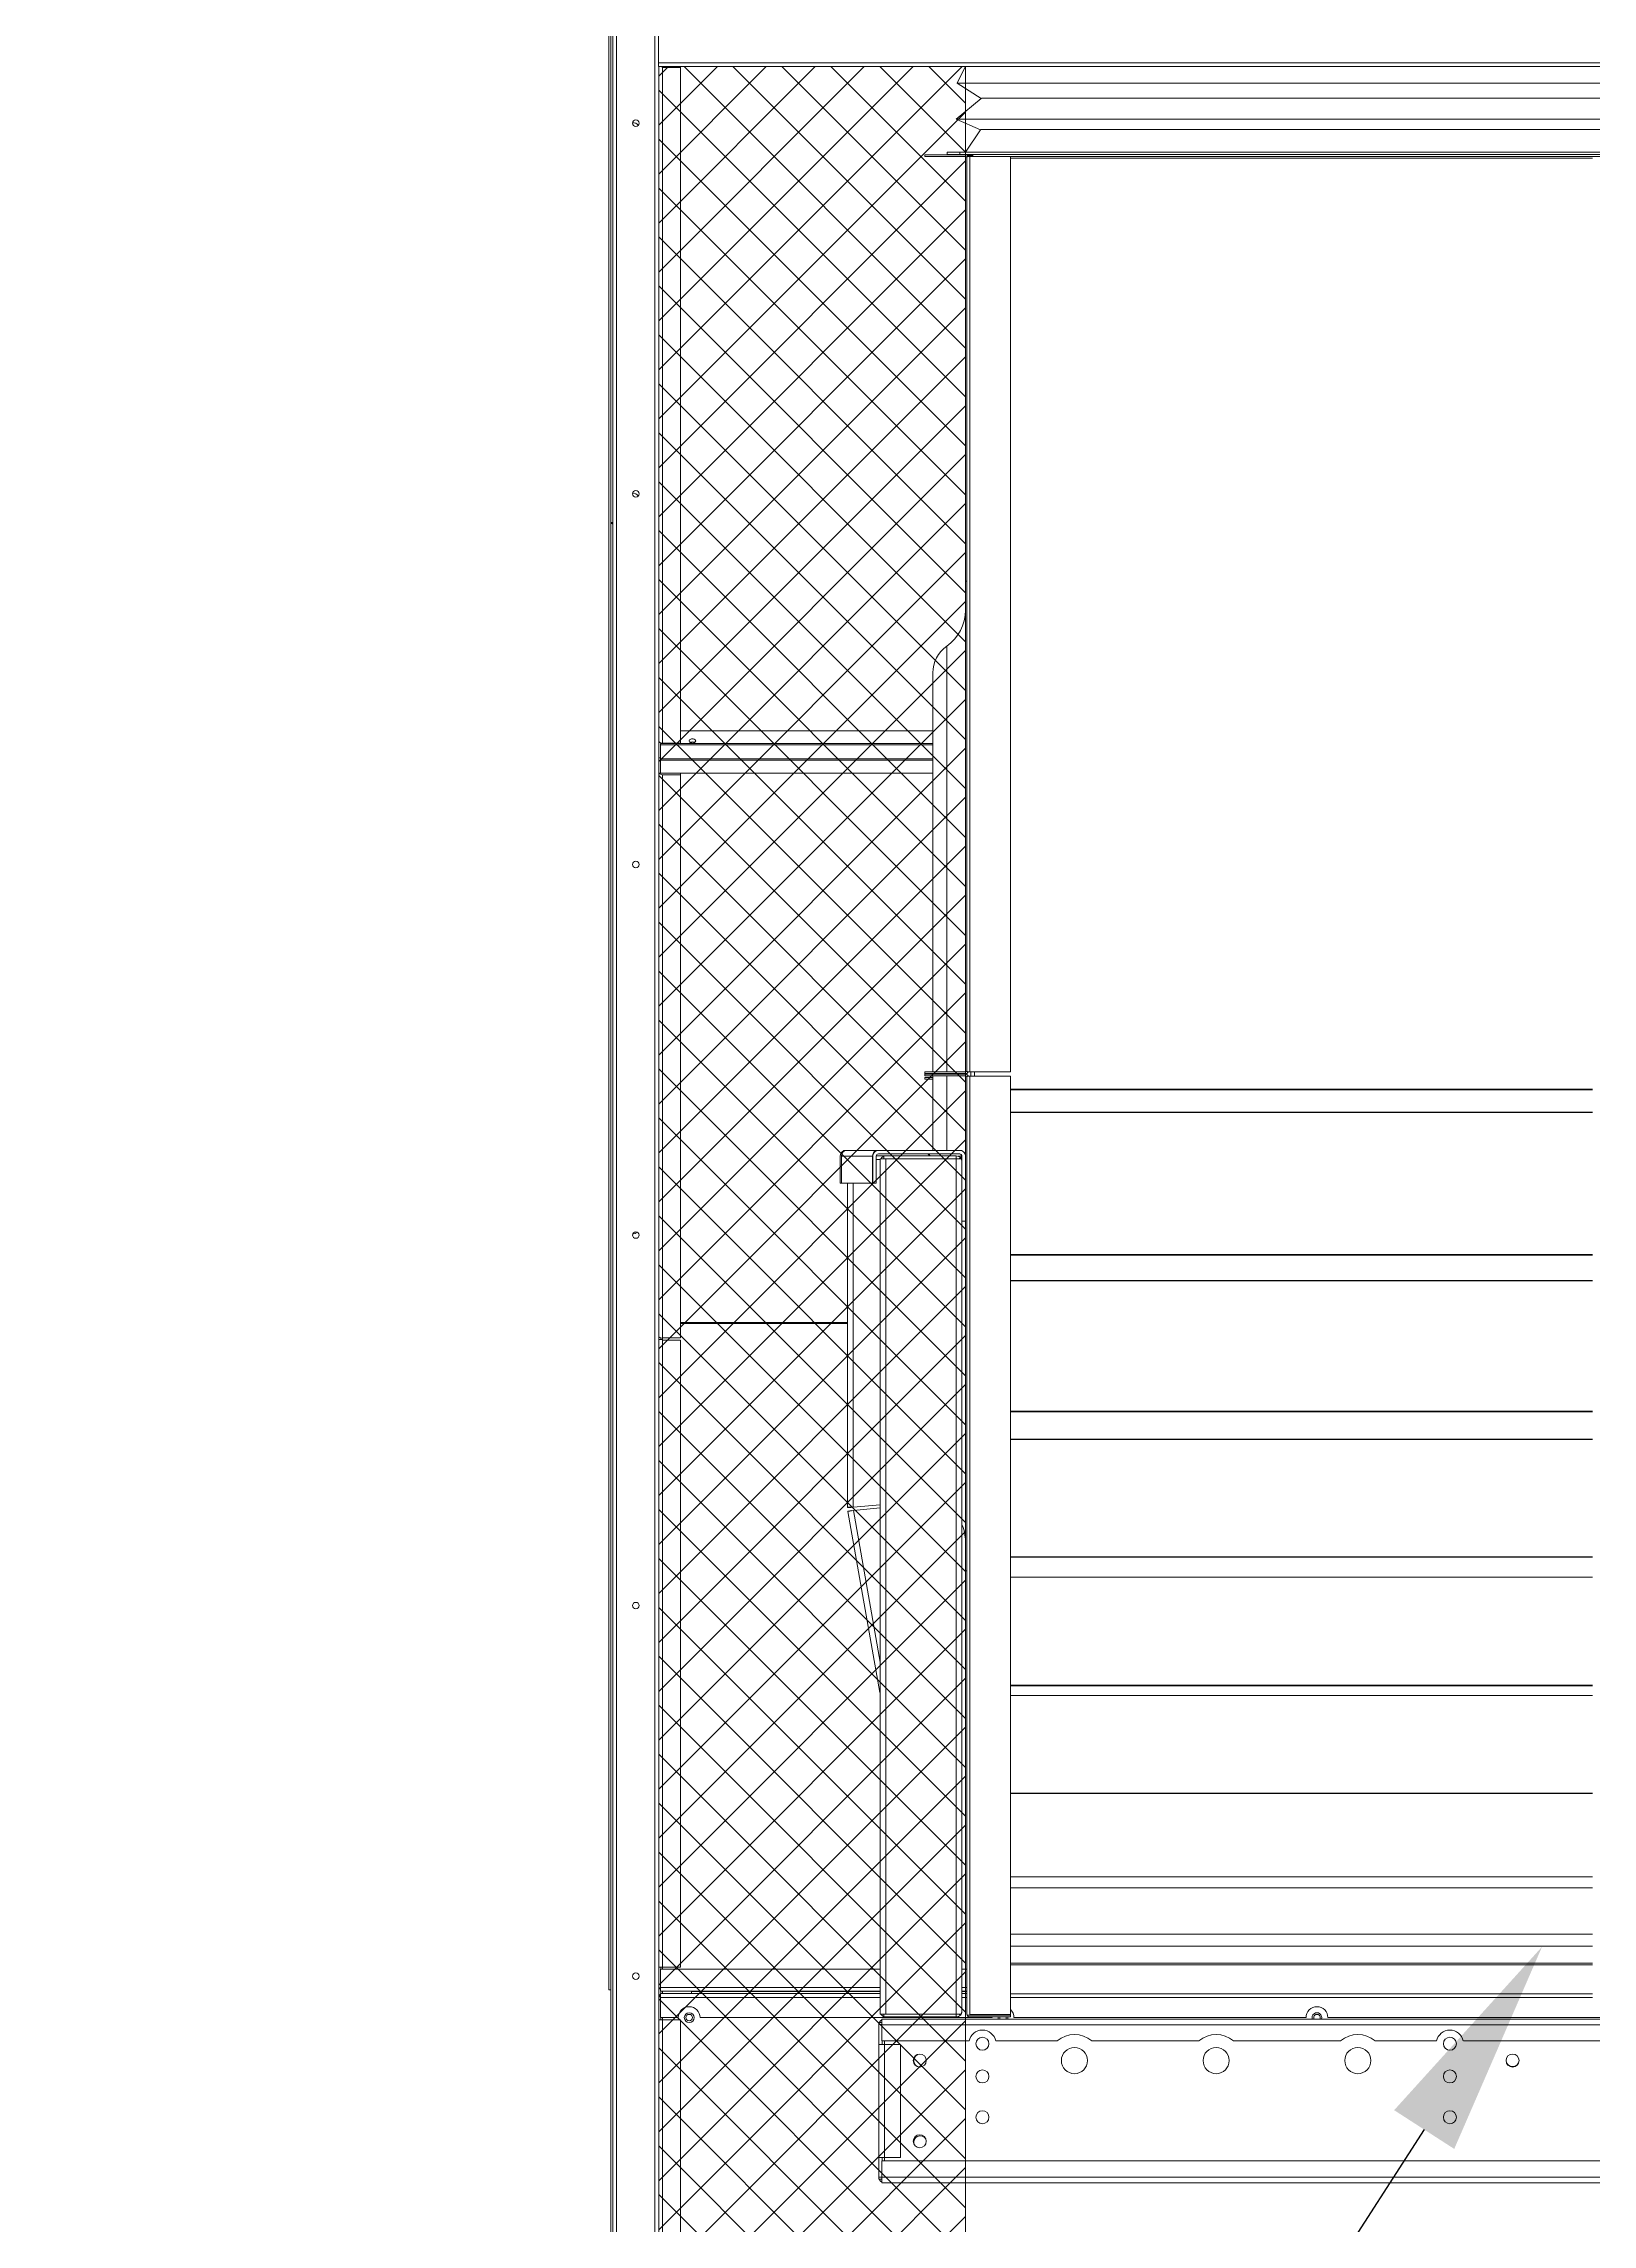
# Model space of a CAD drawing. Header units: millimetres. Extents: x 12896 to 42303, y 9438 to 30233.
# Drawn here: x 30987 to 32408, y 17309 to 19310 of the extents above; entities that cross this region are included whole.
import ezdxf
from ezdxf import colors
from ezdxf.entities.mleader import LeaderData, LeaderLine
from ezdxf.math import Vec2, Vec3

# ---------------------------------------------------------------- set-up
doc = ezdxf.new("R2010")
doc.units = ezdxf.units.MM
doc.layers.add('냉각탑_dim', color=1, linetype='Continuous')
doc.styles.get("Standard").update_dxf_attribs({"font": 'arial.ttf'})

# ---------------------------------------------------------------- blocks, each defined once
blk = doc.blocks.new('3753456')
at = {"color": 0, "lineweight": 5}
for p, q in [((337590.2, 91235.5), (337597.8, 91251)), ((337612.3, 91221.4), (337590.2, 91235.5)), ((337589.4, 91202.2), (337612.3, 91221.4)), ((337611.6, 91192.6), (337589.4, 91202.2)), ((337597.8, 91172), (337611.6, 91192.6))]:
    blk.add_line(p, q, dxfattribs=at)
blk = doc.blocks.new('347246')
at = {"color": 0, "lineweight": 5}
for p, q in [((426217.9, 88814.5), (425602.7, 88814.5)), ((425624.9, 88800.5), (426240.1, 88800.5)), ((426217.2, 88781.3), (425602, 88781.3)), ((425624.1, 88771.7), (426239.3, 88771.7))]:
    blk.add_line(p, q, dxfattribs=at)
for p in [(88012.5, -2421), (88627.7, -2421)]:
    blk.add_blockref('3753456', p, dxfattribs=at)
blk = doc.blocks.new('2')
at = {"lineweight": 5}
h = blk.add_hatch(dxfattribs=at)
h.set_pattern_fill('ANSI37', scale=10)
h.set_pattern_definition([(45, (-1432394.39, -415976.966), (-22.4506403, 22.4506403), []), (135, (-1432394.39, -415976.966), (-22.4506403, -22.4506403), [])])
h.paths.add_polyline_path([(31832.4, 17172.5), (31832.4, 19288.9), (31550.9, 19288.9), (31550.9, 17172.5)])
at = {"color": 7, "lineweight": 20}
for p, q in [((31506.9, 20619.2), (31506.9, 17174.6)), ((31508.9, 20619.2), (31508.9, 17174.6)), ((31512.3, 20619.2), (31512.3, 17174.6)), ((31547.5, 17174.6), (31547.5, 20619.2)), ((31505.3, 20377.5), (31505.3, 17524.3)), ((31550.6, 19292.3), (35059.2, 19292.3)), ((31550.9, 19288.9), (35059.2, 19288.9)), ((31550.9, 17176.3), (31550.9, 19288.9)), ((31755.5, 17497.5), (34854.3, 17497.5)), ((31755.5, 17492.3), (34854.3, 17492.3)), ((32289.2, 17477.5), (34320.7, 17477.5)), ((31755.5, 17367.5), (34854.3, 17367.5)), ((34854.3, 17352.7), (31755.5, 17352.7)), ((34854.3, 17347.5), (31755.5, 17347.5))]:
    blk.add_line(p, q, dxfattribs=at)
at = {"color": 7, "lineweight": 20, "ltscale": 0.014667}
blk.add_line((31550.6, 19292.3), (31550.6, 19327.5), dxfattribs=at)
at = {"color": 7, "lineweight": 20, "ltscale": 0.001417}
for p, q in [((31550.6, 19292.3), (31550.6, 19288.9)), ((31550.9, 18121.1), (31554.3, 18121.1)), ((31550.9, 17545.3), (31554.3, 17545.3)), ((31552.6, 17523.3), (31552.6, 17526.7)), ((31552.6, 17520.9), (31552.6, 17517.5)), ((31554.3, 17496.9), (31550.9, 17496.9))]:
    blk.add_line(p, q, dxfattribs=at)
at = {"color": 7, "lineweight": 20, "ltscale": 0.000133398}
blk.add_line((31554.3, 19288.6), (31554.3, 19288.9), dxfattribs=at)
at = {"color": 7, "lineweight": 20, "ltscale": 0.000208374}
blk.add_line((31554.3, 19288.1), (31554.3, 19288.6), dxfattribs=at)
at = {"color": 7, "lineweight": 20, "ltscale": 0.258309}
for p, q in [((31554.3, 19288.1), (31554.3, 18668.2)), ((31570.9, 18668.2), (31570.9, 19288.1))]:
    blk.add_line(p, q, dxfattribs=at)
at = {"color": 7, "lineweight": 20, "ltscale": 0.006917}
for p, q in [((31570.9, 19288.1), (31554.3, 19288.1)), ((31554.3, 18668.2), (31570.9, 18668.2)), ((31570.9, 18640.5), (31554.3, 18640.5)), ((31570.9, 18639.2), (31554.3, 18639.2)), ((31570.9, 18122.7), (31554.3, 18122.7)), ((31570.9, 18120.5), (31554.3, 18120.5)), ((31552.6, 17543.3), (31552.6, 17526.7)), ((31554.3, 17545.3), (31570.9, 17545.3)), ((31570.9, 17496.9), (31554.3, 17496.9))]:
    blk.add_line(p, q, dxfattribs=at)
at = {"color": 7, "lineweight": 20, "ltscale": 0.000341772}
blk.add_line((31570.9, 19288.1), (31570.9, 19288.9), dxfattribs=at)
at = {"color": 7, "lineweight": 20, "ltscale": 0.000666667}
for p, q in [((31795.2, 19207.9), (31795.2, 19206.3)), ((31834.6, 19206.9), (31833.4, 19205.9)), ((31837.2, 19207.2), (31838.8, 19207.2)), ((31795.2, 18365.1), (31795.2, 18366.7)), ((31834.6, 18366.2), (31833.4, 18367.2)), ((31795.2, 18364.5), (31795.2, 18362.9)), ((31795.2, 18361.5), (31795.2, 18359.9)), ((31834.9, 18363), (31833.5, 18362.3)), ((31873.6, 17501.1), (31873.6, 17499.5))]:
    blk.add_line(p, q, dxfattribs=at)
at = {"color": 7, "lineweight": 20, "ltscale": 0.0155}
for p, q in [((31832.4, 19207.9), (31795.2, 19207.9)), ((31832.4, 19206.3), (31795.2, 19206.3)), ((31873.6, 19206.3), (31836.4, 19206.3)), ((31832.4, 18366.7), (31795.2, 18366.7)), ((31836.4, 18366.7), (31873.6, 18366.7)), ((31832.4, 18365.1), (31795.2, 18365.1)), ((31795.2, 18364.5), (31832.4, 18364.5)), ((31795.2, 18362.9), (31832.4, 18362.9)), ((31836.4, 18362.5), (31873.6, 18362.5)), ((31836.4, 17501.9), (31873.6, 17501.9)), ((31873.6, 17501.6), (31836.4, 17501.6)), ((31836.4, 17501.1), (31873.6, 17501.1)), ((31836.4, 17499.5), (31873.6, 17499.5))]:
    blk.add_line(p, q, dxfattribs=at)
at = {"color": 7, "lineweight": 20, "ltscale": 0.004802}
for p, q in [((31827.2, 19210.3), (31815.7, 19210.3)), ((31827.2, 19208.3), (31815.7, 19208.3))]:
    blk.add_line(p, q, dxfattribs=at)
at = {"color": 7, "lineweight": 20, "ltscale": 0.000833333}
for p, q in [((31815.7, 19210.3), (31815.7, 19208.3)), ((31827.2, 19210.3), (31827.2, 19208.3)), ((31839.2, 19206.3), (31839.2, 19208.3)), ((31550.9, 18640.5), (31552.9, 18640.5)), ((31550.9, 17545.3), (31552.9, 17545.3)), ((31552.9, 17545.3), (31552.9, 17543.3)), ((31554.3, 17543.3), (31554.3, 17545.3)), ((31554.3, 17498.9), (31554.3, 17496.9))]:
    blk.add_line(p, q, dxfattribs=at)
at = {"color": 7, "lineweight": 20, "ltscale": 0.2695}
for p, q in [((32474, 19210.3), (31827.2, 19210.3)), ((32474, 19208.3), (31827.2, 19208.3))]:
    blk.add_line(p, q, dxfattribs=at)
at = {"color": 7, "lineweight": 20, "ltscale": 0.004989}
blk.add_line((31839.2, 19208.3), (31827.2, 19208.3), dxfattribs=at)
at = {"color": 7, "lineweight": 20, "ltscale": 0.000508058}
blk.add_line((31835.7, 19206.8), (31834.8, 19207.6), dxfattribs=at)
at = {"color": 7, "lineweight": 20, "ltscale": 0.001166}
blk.add_line((31836.4, 19207.9), (31839.2, 19207.9), dxfattribs=at)
at = {"color": 7, "lineweight": 20, "ltscale": 0.000266053}
blk.add_line((31836.4, 19206.3), (31836.4, 19207), dxfattribs=at)
at = {"color": 7, "lineweight": 20, "ltscale": 0.000333286}
blk.add_line((31836.4, 19207), (31837.2, 19207), dxfattribs=at)
at = {"color": 7, "lineweight": 20, "ltscale": 0.00036512}
for p, q in [((31837.2, 19206.3), (31837.2, 19207.2)), ((31838.8, 19206.3), (31838.8, 19207.2))]:
    blk.add_line(p, q, dxfattribs=at)
at = {"color": 7, "lineweight": 20, "ltscale": 0.000166333}
blk.add_line((31838.8, 19207), (31839.2, 19207), dxfattribs=at)
at = {"color": 7, "lineweight": 20, "ltscale": 0.251167}
for p, q in [((31839.2, 19208.3), (32442, 19208.3)), ((31839.2, 19206.3), (32442, 19206.3))]:
    blk.add_line(p, q, dxfattribs=at)
at = {"color": 7, "lineweight": 20, "ltscale": 0.348833}
blk.add_line((31833.6, 19205.1), (31833.6, 18367.9), dxfattribs=at)
at = {"color": 7, "lineweight": 20, "ltscale": 0.000824955}
for p, q in [((31834.4, 19206.3), (31836.4, 19206.3)), ((31834.4, 18366.7), (31836.4, 18366.7)), ((31834.4, 17501.1), (31836.4, 17501.1))]:
    blk.add_line(p, q, dxfattribs=at)
at = {"color": 7, "lineweight": 20, "ltscale": 0.349833}
for p, q in [((31836.4, 19206.3), (31836.4, 18366.7)), ((31873.6, 18366.7), (31873.6, 19206.3))]:
    blk.add_line(p, q, dxfattribs=at)
at = {"color": 7, "lineweight": 20, "ltscale": 0.2225}
for p, q in [((31873.6, 19204.9), (32407.6, 19204.9)), ((31873.6, 18350.6), (32407.6, 18350.6)), ((31873.6, 18350), (32407.6, 18350)), ((31873.6, 18329.7), (32407.6, 18329.7)), ((31873.6, 18329.4), (32407.6, 18329.4)), ((31873.6, 18199), (32407.6, 18199)), ((31873.6, 18198.4), (32407.6, 18198.4)), ((31873.6, 18175.1), (32407.6, 18175.1)), ((31873.6, 18174.8), (32407.6, 18174.8)), ((31873.6, 18055.2), (32407.6, 18055.2)), ((31873.6, 18054.7), (32407.6, 18054.7)), ((31873.6, 18029.5), (32407.6, 18029.5)), ((31873.6, 18029.2), (32407.6, 18029.2)), ((31873.6, 17921.8), (32407.6, 17921.8)), ((31873.6, 17921.3), (32407.6, 17921.3)), ((31873.6, 17903.1), (32407.6, 17903.1)), ((31873.6, 17902.9), (32407.6, 17902.9)), ((31873.6, 17803.8), (32407.6, 17803.8)), ((31873.6, 17803.4), (32407.6, 17803.4)), ((31873.6, 17794.5), (32407.6, 17794.5)), ((31873.6, 17794.3), (32407.6, 17794.3)), ((31873.6, 17704.8), (32407.6, 17704.8)), ((31873.6, 17704.4), (32407.6, 17704.4)), ((31873.6, 17628.2), (32407.6, 17628.2)), ((31873.6, 17628), (32407.6, 17628)), ((31873.6, 17618.1), (32407.6, 17618.1)), ((31873.6, 17618), (32407.6, 17618)), ((31873.6, 17575.5), (32407.6, 17575.5)), ((31873.6, 17575.4), (32407.6, 17575.4)), ((31873.6, 17564.6), (32407.6, 17564.6)), ((31873.6, 17564.5), (32407.6, 17564.5)), ((31873.6, 17548.9), (32407.6, 17548.9)), ((31873.6, 17548.8), (32407.6, 17548.8)), ((31873.6, 17547.4), (32407.6, 17547.4)), ((31873.6, 17520.8), (32407.6, 17520.8)), ((32407.6, 17517.5), (31873.6, 17517.5))]:
    blk.add_line(p, q, dxfattribs=at)
at = {"color": 7, "lineweight": 20, "ltscale": 0.000831601}
blk.add_line((31508.9, 18870.6), (31506.9, 18870.6), dxfattribs=at)
at = {"color": 7, "lineweight": 20, "ltscale": 0.187583}
blk.add_line((31832.4, 18816.9), (31832.4, 18366.7), dxfattribs=at)
at = {"color": 7, "lineweight": 20, "ltscale": 0.0005}
for p, q in [((31833.6, 18816.9), (31832.4, 18816.9)), ((31833.6, 17908.9), (31832.4, 17908.9))]:
    blk.add_line(p, q, dxfattribs=at)
at = {"color": 7, "lineweight": 20, "ltscale": 0.162715}
blk.add_line((31815.3, 18757.3), (31815.3, 18366.7), dxfattribs=at)
at = {"color": 7, "lineweight": 20, "ltscale": 0.152458}
blk.add_line((31802.4, 18366.7), (31802.4, 18732.6), dxfattribs=at)
at = {"color": 7, "lineweight": 20, "ltscale": 0.104087}
for p, q in [((31802.4, 18667.9), (31552.6, 18667.9)), ((31802.4, 18666.6), (31552.6, 18666.6)), ((31802.4, 18653.9), (31552.6, 18653.9)), ((31802.4, 18652.7), (31552.6, 18652.7)), ((31552.6, 18640.7), (31802.4, 18640.7))]:
    blk.add_line(p, q, dxfattribs=at)
at = {"color": 7, "lineweight": 20, "ltscale": 0.000535656}
for p, q in [((31552.6, 18666.6), (31552.6, 18667.9)), ((31570.9, 18639.2), (31570.9, 18640.5))]:
    blk.add_line(p, q, dxfattribs=at)
at = {"color": 7, "lineweight": 20, "ltscale": 0.005298}
blk.add_line((31552.6, 18666.6), (31552.6, 18653.9), dxfattribs=at)
at = {"color": 7, "lineweight": 20, "ltscale": 0.096462}
blk.add_line((31802.4, 18679.6), (31570.9, 18679.6), dxfattribs=at)
at = {"color": 7, "lineweight": 20, "ltscale": 0.000708333}
for p, q in [((31550.9, 18654.8), (31552.6, 18654.8)), ((31550.9, 17526.2), (31552.6, 17526.2)), ((31550.9, 17525.3), (31552.6, 17525.3)), ((31552.6, 17518.9), (31550.9, 17518.9)), ((31552.6, 17518), (31550.9, 17518))]:
    blk.add_line(p, q, dxfattribs=at)
at = {"color": 7, "lineweight": 20, "ltscale": 0.000506051}
blk.add_line((31552.6, 18652.7), (31552.6, 18653.9), dxfattribs=at)
at = {"color": 7, "lineweight": 20, "ltscale": 0.004993}
blk.add_line((31552.6, 18652.7), (31552.6, 18640.7), dxfattribs=at)
at = {"color": 7, "lineweight": 20, "ltscale": 0.000102715}
for p, q in [((31552.9, 18640.5), (31552.9, 18640.7)), ((31554.3, 18640.7), (31554.3, 18640.5))]:
    blk.add_line(p, q, dxfattribs=at)
at = {"color": 7, "lineweight": 20, "ltscale": 0.215196}
for p, q in [((31554.3, 18122.7), (31554.3, 18639.2)), ((31570.9, 18639.2), (31570.9, 18122.7))]:
    blk.add_line(p, q, dxfattribs=at)
at = {"color": 7, "lineweight": 20, "ltscale": 0.00175}
for p, q in [((31837.2, 18362.5), (31837.2, 18366.7)), ((31840.6, 18362.5), (31840.6, 18366.7))]:
    blk.add_line(p, q, dxfattribs=at)
at = {"color": 7, "lineweight": 20, "ltscale": 0.000249486}
blk.add_line((31795.2, 18364.5), (31795.2, 18365.1), dxfattribs=at)
at = {"color": 7, "lineweight": 20, "ltscale": 0.003003}
for p, q in [((31795.2, 18361.5), (31802.4, 18361.5)), ((31795.2, 18359.9), (31802.4, 18359.9))]:
    blk.add_line(p, q, dxfattribs=at)
at = {"color": 7, "lineweight": 20, "ltscale": 0.000250031}
blk.add_line((31802.4, 18364.5), (31802.4, 18365.1), dxfattribs=at)
at = {"color": 7, "lineweight": 20, "ltscale": 0.0285}
for p, q in [((31802.4, 18294.5), (31802.4, 18362.9)), ((31815.3, 18362.9), (31815.3, 18294.5))]:
    blk.add_line(p, q, dxfattribs=at)
at = {"color": 7, "lineweight": 20, "ltscale": 0.000250005}
for p, q in [((31815.3, 18365.1), (31815.3, 18364.5)), ((31832.4, 18365.1), (31832.4, 18364.5))]:
    blk.add_line(p, q, dxfattribs=at)
at = {"color": 7, "lineweight": 20, "ltscale": 0.16601}
blk.add_line((31832.4, 18362.9), (31832.4, 17964.5), dxfattribs=at)
at = {"color": 7, "lineweight": 20, "ltscale": 0.000475359}
blk.add_line((31833.6, 18365.4), (31833.6, 18364.3), dxfattribs=at)
at = {"color": 7, "lineweight": 20, "ltscale": 0.358083}
blk.add_line((31833.6, 18361.7), (31833.6, 17502.3), dxfattribs=at)
at = {"color": 7, "lineweight": 20, "ltscale": 0.000912135}
blk.add_line((31834.2, 18362.5), (31836.4, 18362.5), dxfattribs=at)
at = {"color": 7, "lineweight": 20, "ltscale": 0.000112674}
blk.add_line((31835.2, 18362.9), (31834.9, 18362.9), dxfattribs=at)
at = {"color": 7, "lineweight": 20, "ltscale": 0.000166447}
blk.add_line((31835.2, 18362.9), (31835.2, 18362.5), dxfattribs=at)
at = {"color": 7, "lineweight": 20, "ltscale": 0.358583}
for p, q in [((31836.4, 18362.5), (31836.4, 17501.9)), ((31873.6, 17501.9), (31873.6, 18362.5))]:
    blk.add_line(p, q, dxfattribs=at)
at = {"color": 7, "lineweight": 20, "ltscale": 0.010333}
for p, q in [((31717.4, 18289.3), (31717.4, 18264.5)), ((31718.5, 18264.5), (31718.5, 18289.3)), ((31747.1, 18289.3), (31747.1, 18264.5)), ((31747.4, 18289.3), (31747.4, 18264.5)), ((31750.6, 18289.3), (31750.6, 18264.5))]:
    blk.add_line(p, q, dxfattribs=at)
at = {"color": 7, "lineweight": 20, "ltscale": 0.011916}
for p, q in [((31718.5, 18289.3), (31747.1, 18289.3)), ((31747.1, 18264.5), (31718.5, 18264.5))]:
    blk.add_line(p, q, dxfattribs=at)
at = {"color": 7, "lineweight": 20, "ltscale": 0.000291667}
for p, q in [((31721.3, 18294.5), (31720.6, 18294.5)), ((31750.6, 18294.5), (31749.9, 18294.5))]:
    blk.add_line(p, q, dxfattribs=at)
at = {"color": 7, "lineweight": 20, "ltscale": 0.000343137}
blk.add_line((31720.6, 18294.5), (31720.6, 18293.7), dxfattribs=at)
at = {"color": 7, "lineweight": 20, "ltscale": 0.000721688}
blk.add_line((31721.3, 18294.5), (31723, 18294.5), dxfattribs=at)
at = {"color": 7, "lineweight": 20, "ltscale": 0.011195}
blk.add_line((31723, 18294.5), (31749.9, 18294.5), dxfattribs=at)
at = {"color": 7, "lineweight": 20, "ltscale": 0.000314886}
blk.add_line((31749.9, 18293.8), (31749.9, 18294.5), dxfattribs=at)
at = {"color": 7, "lineweight": 20, "ltscale": 0.000166603}
blk.add_line((31750.6, 18294.1), (31750.6, 18294.5), dxfattribs=at)
at = {"color": 7, "lineweight": 20, "ltscale": 0.000819181}
blk.add_line((31750.6, 18294.5), (31752.6, 18294.5), dxfattribs=at)
at = {"color": 7, "lineweight": 20, "ltscale": 0.002829}
blk.add_line((31757.4, 18289.5), (31750.6, 18289.5), dxfattribs=at)
at = {"color": 7, "lineweight": 20, "ltscale": 0.031083}
for p, q in [((31827.2, 18294.5), (31752.6, 18294.5)), ((31827.2, 18291.3), (31752.6, 18291.3))]:
    blk.add_line(p, q, dxfattribs=at)
at = {"color": 7, "lineweight": 20, "ltscale": 8.79295e-06}
blk.add_line((31752.6, 18291.3), (31752.6, 18291.3), dxfattribs=at)
at = {"color": 7, "lineweight": 20, "ltscale": 0.327}
for p, q in [((31754.2, 18286.9), (31754.2, 17502.1)), ((31759.4, 18286.9), (31759.4, 17502.1)), ((31824, 17502.1), (31824, 18286.9))]:
    blk.add_line(p, q, dxfattribs=at)
at = {"color": 7, "lineweight": 20, "ltscale": 0.002167}
for p, q in [((31759.4, 18286.9), (31754.2, 18286.9)), ((31729.4, 17967.1), (31724.2, 17967.1)), ((31729.7, 17964.3), (31724.5, 17963.4)), ((31759.4, 17502.1), (31754.2, 17502.1)), ((31755.5, 17497.5), (31755.5, 17492.3)), ((31758.1, 17474.3), (31752.9, 17474.3)), ((31758.1, 17370.7), (31752.9, 17370.7)), ((31755.5, 17347.5), (31755.5, 17352.7))]:
    blk.add_line(p, q, dxfattribs=at)
at = {"color": 7, "lineweight": 20, "ltscale": 0.001083}
for p, q in [((31757.4, 18289.5), (31757.4, 18286.9)), ((31824, 18289.5), (31824, 18286.9)), ((31752.9, 17494.3), (31755.5, 17494.3)), ((31752.9, 17492.5), (31755.5, 17492.5)), ((31757.4, 17499.5), (31757.4, 17502.1)), ((31824, 17499.5), (31824, 17502.1)), ((31752.9, 17352.5), (31755.5, 17352.5)), ((31752.9, 17350.7), (31755.5, 17350.7))]:
    blk.add_line(p, q, dxfattribs=at)
at = {"color": 7, "lineweight": 20, "ltscale": 0.02775}
for p, q in [((31757.4, 18289.5), (31824, 18289.5)), ((31757.4, 17499.5), (31824, 17499.5))]:
    blk.add_line(p, q, dxfattribs=at)
at = {"color": 7, "lineweight": 20, "ltscale": 0.026917}
for p, q in [((31759.4, 18286.9), (31824, 18286.9)), ((31759.4, 17502.1), (31824, 17502.1))]:
    blk.add_line(p, q, dxfattribs=at)
at = {"color": 7, "lineweight": 20, "ltscale": 0.001783}
for p, q in [((31828.3, 18286.9), (31824, 18286.9)), ((31828.3, 17502.1), (31824, 17502.1))]:
    blk.add_line(p, q, dxfattribs=at)
at = {"color": 7, "lineweight": 20, "ltscale": 0.00128}
blk.add_line((31828.5, 18289.3), (31825.4, 18289.3), dxfattribs=at)
at = {"color": 7, "lineweight": 20, "ltscale": 0.000634599}
for p, q in [((31827.7, 18288), (31826.6, 18286.9)), ((31827.7, 17501.1), (31826.6, 17502.1))]:
    blk.add_line(p, q, dxfattribs=at)
at = {"color": 7, "lineweight": 20, "ltscale": 0.000818318}
blk.add_line((31829.2, 18294.5), (31827.2, 18294.5), dxfattribs=at)
at = {"color": 7, "lineweight": 20, "ltscale": 9.29381e-06}
blk.add_line((31827.2, 18291.3), (31827.2, 18291.3), dxfattribs=at)
at = {"color": 7, "lineweight": 20, "ltscale": 0.00099763}
blk.add_line((31828.5, 18286.9), (31828.5, 18289.3), dxfattribs=at)
at = {"color": 7, "lineweight": 20, "ltscale": 0.000166635}
blk.add_line((31829.2, 18294.1), (31829.2, 18294.5), dxfattribs=at)
at = {"color": 7, "lineweight": 20, "ltscale": 0.024917}
for p, q in [((31829.2, 18229.5), (31829.2, 18289.3)), ((31832.4, 18229.5), (31832.4, 18289.3))]:
    blk.add_line(p, q, dxfattribs=at)
at = {"color": 7, "lineweight": 20, "ltscale": 0.0015}
blk.add_line((31754.2, 18286.3), (31750.6, 18286.3), dxfattribs=at)
at = {"color": 7, "lineweight": 20, "ltscale": 0.000470298}
blk.add_line((31718.5, 18264.5), (31717.4, 18264.5), dxfattribs=at)
at = {"color": 7, "lineweight": 20, "ltscale": 0.123928}
for p, q in [((31724.2, 18264.5), (31724.2, 17967.1)), ((31729.4, 18264.5), (31729.4, 17967.1))]:
    blk.add_line(p, q, dxfattribs=at)
at = {"color": 7, "lineweight": 20, "ltscale": 0.000112991}
blk.add_line((31747.4, 18264.5), (31747.1, 18264.5), dxfattribs=at)
at = {"color": 7, "lineweight": 20, "ltscale": 0.001333}
for p, q in [((31750.6, 18264.5), (31747.4, 18264.5)), ((31829.2, 18229.5), (31832.4, 18229.5)), ((31727.4, 17967.1), (31724.2, 17967.1)), ((31727.4, 17966.9), (31724.2, 17966.9)), ((31727.7, 17964.2), (31724.5, 17963.6)), ((31756.1, 17477.5), (31756.1, 17474.3)), ((31758.1, 17474.3), (31758.1, 17477.5)), ((31752.9, 17370.7), (31756.1, 17370.7)), ((31756.1, 17370.7), (31756.1, 17367.5)), ((31758.1, 17367.5), (31758.1, 17370.7))]:
    blk.add_line(p, q, dxfattribs=at)
at = {"color": 7, "lineweight": 20, "ltscale": 0.302}
blk.add_line((31829.2, 17504.7), (31829.2, 18229.5), dxfattribs=at)
at = {"color": 7, "lineweight": 20, "ltscale": 0.063875}
for p, q in [((31724.2, 18136.7), (31570.9, 18136.7)), ((31724.2, 18135.8), (31570.9, 18135.8))]:
    blk.add_line(p, q, dxfattribs=at)
at = {"color": 7, "lineweight": 20, "ltscale": 0.000615509}
blk.add_line((31552.9, 18121.1), (31552.9, 18122.5), dxfattribs=at)
at = {"color": 7, "lineweight": 20, "ltscale": 0.000909688}
blk.add_line((31554.3, 18120.5), (31554.3, 18122.7), dxfattribs=at)
at = {"color": 7, "lineweight": 20, "ltscale": 0.000162643}
blk.add_line((31554.3, 18122.7), (31554.3, 18122.3), dxfattribs=at)
at = {"color": 7, "lineweight": 20, "ltscale": 0.000212316}
blk.add_line((31554.3, 18120.5), (31554.3, 18121.1), dxfattribs=at)
at = {"color": 7, "lineweight": 20, "ltscale": 0.239669}
for p, q in [((31554.3, 18120.5), (31554.3, 17545.3)), ((31570.9, 17545.3), (31570.9, 18120.5))]:
    blk.add_line(p, q, dxfattribs=at)
at = {"color": 7, "lineweight": 20, "ltscale": 7.29072e-05}
for p, q in [((31724.2, 17966.9), (31724.2, 17967.1)), ((31727.4, 17966.9), (31727.4, 17967.1)), ((31724.5, 17963.6), (31724.5, 17963.4)), ((31727.7, 17964.2), (31727.7, 17964))]:
    blk.add_line(p, q, dxfattribs=at)
at = {"color": 7, "lineweight": 20, "ltscale": 0.010372}
blk.add_line((31754.2, 17969.3), (31729.4, 17967.1), dxfattribs=at)
at = {"color": 7, "lineweight": 20, "ltscale": 0.010271}
blk.add_line((31754.2, 17966.5), (31729.7, 17964.3), dxfattribs=at)
at = {"color": 7, "lineweight": 20, "ltscale": 0.000167436}
blk.add_line((31724.9, 17963.5), (31724.5, 17963.4), dxfattribs=at)
at = {"color": 7, "lineweight": 20, "ltscale": 0.07039}
blk.add_line((31724.5, 17963.4), (31753.9, 17797.1), dxfattribs=at)
at = {"color": 7, "lineweight": 20, "ltscale": 0.058921}
blk.add_line((31729.7, 17964.3), (31754.2, 17825.1), dxfattribs=at)
at = {"color": 7, "lineweight": 20, "ltscale": 0.023157}
blk.add_line((31832.4, 17964.5), (31832.4, 17908.9), dxfattribs=at)
at = {"color": 7, "lineweight": 20, "ltscale": 0.000144481}
blk.add_line((31753.9, 17797.1), (31754.2, 17797.1), dxfattribs=at)
at = {"color": 7, "lineweight": 20, "ltscale": 0.121708}
blk.add_line((31754.1, 17794.8), (31754.1, 17502.7), dxfattribs=at)
at = {"color": 7, "lineweight": 20, "ltscale": 6.12653e-05}
for p, q in [((31754.1, 17794.8), (31754.2, 17794.8)), ((31754.2, 17502.7), (31754.1, 17502.7))]:
    blk.add_line(p, q, dxfattribs=at)
at = {"color": 7, "lineweight": 20, "ltscale": 0.000375}
for p, q in [((31550.9, 17526.2), (31550.9, 17525.3)), ((31550.9, 17518), (31550.9, 17518.9))]:
    blk.add_line(p, q, dxfattribs=at)
at = {"color": 7, "lineweight": 20, "ltscale": 0.083938}
for p, q in [((31754.1, 17543.3), (31552.6, 17543.3)), ((31754.1, 17526.7), (31552.6, 17526.7)), ((31754.1, 17523.3), (31552.6, 17523.3))]:
    blk.add_line(p, q, dxfattribs=at)
at = {"color": 7, "lineweight": 20, "ltscale": 0.001833}
for p, q in [((31833.6, 17543.3), (31829.2, 17543.3)), ((31833.6, 17526.7), (31829.2, 17526.7)), ((31833.6, 17523.3), (31829.2, 17523.3)), ((31833.6, 17522.9), (31829.2, 17522.9)), ((31833.6, 17520.9), (31829.2, 17520.9)), ((31833.6, 17517.5), (31829.2, 17517.5))]:
    blk.add_line(p, q, dxfattribs=at)
at = {"color": 7, "lineweight": 20, "ltscale": 0.000664655}
blk.add_line((31506.9, 17524.3), (31505.3, 17524.3), dxfattribs=at)
at = {"color": 7, "lineweight": 20, "ltscale": 0.000414934}
blk.add_line((31551.9, 17519.9), (31552.6, 17519.2), dxfattribs=at)
at = {"color": 7, "lineweight": 20, "ltscale": 0.083939}
for p, q in [((31754.1, 17520.9), (31552.6, 17520.9)), ((31754.1, 17517.5), (31552.6, 17517.5))]:
    blk.add_line(p, q, dxfattribs=at)
at = {"color": 7, "lineweight": 20, "ltscale": 0.00775}
blk.add_line((31552.6, 17498.9), (31552.6, 17517.5), dxfattribs=at)
at = {"color": 7, "lineweight": 20, "ltscale": 0.001}
for p, q in [((31552.9, 17520.9), (31552.9, 17523.3)), ((31554.3, 17523.3), (31554.3, 17520.9)), ((31580.9, 17520.9), (31580.9, 17523.3))]:
    blk.add_line(p, q, dxfattribs=at)
at = {"color": 7, "lineweight": 20, "ltscale": 0.072146}
blk.add_line((31754.1, 17522.9), (31580.9, 17522.9), dxfattribs=at)
at = {"color": 7, "lineweight": 20, "ltscale": 0.007669}
blk.add_line((31873.6, 17520.8), (31873.6, 17502.4), dxfattribs=at)
at = {"color": 7, "lineweight": 20, "ltscale": 0.000128159}
blk.add_line((31551.2, 17496.9), (31550.9, 17496.9), dxfattribs=at)
at = {"color": 7, "lineweight": 20, "ltscale": 0.006792}
blk.add_line((31568.9, 17498.9), (31552.6, 17498.9), dxfattribs=at)
at = {"color": 7, "lineweight": 20, "ltscale": 0.000833334}
blk.add_line((31552.9, 17496.9), (31552.9, 17498.9), dxfattribs=at)
at = {"color": 7, "lineweight": 20, "ltscale": 0.135166}
blk.add_line((31554.3, 17172.5), (31554.3, 17496.9), dxfattribs=at)
at = {"color": 7, "lineweight": 20, "ltscale": 0.134725}
blk.add_line((31570.9, 17496.9), (31570.9, 17173.6), dxfattribs=at)
at = {"color": 7, "lineweight": 20, "ltscale": 0.111667}
for p, q in [((31856.9, 17498.9), (31588.9, 17498.9)), ((32144.9, 17498.9), (31876.9, 17498.9)), ((32432.9, 17498.9), (32164.9, 17498.9))]:
    blk.add_line(p, q, dxfattribs=at)
at = {"color": 7, "lineweight": 20, "ltscale": 0.00075}
for p, q in [((31752.9, 17492.5), (31752.9, 17494.3)), ((31752.9, 17352.5), (31752.9, 17350.7))]:
    blk.add_line(p, q, dxfattribs=at)
at = {"color": 7, "lineweight": 20, "ltscale": 0.007583}
for p, q in [((31752.9, 17474.3), (31752.9, 17492.5)), ((31752.9, 17352.5), (31752.9, 17370.7))]:
    blk.add_line(p, q, dxfattribs=at)
at = {"color": 7, "lineweight": 20, "ltscale": 0.006167}
for p, q in [((31755.5, 17477.5), (31755.5, 17492.3)), ((31772.9, 17474.3), (31758.1, 17474.3)), ((31755.5, 17367.5), (31755.5, 17352.7)), ((31772.9, 17370.7), (31758.1, 17370.7))]:
    blk.add_line(p, q, dxfattribs=at)
at = {"color": 7, "lineweight": 20, "ltscale": 0.00019339}
blk.add_line((31757.3, 17500), (31757.3, 17499.5), dxfattribs=at)
at = {"color": 7, "lineweight": 20, "ltscale": 6.10782e-05}
blk.add_line((31757.3, 17499.5), (31757.4, 17499.5), dxfattribs=at)
at = {"color": 7, "lineweight": 20, "ltscale": 3.26556e-06}
blk.add_line((31829.2, 17504.7), (31829.2, 17504.7), dxfattribs=at)
at = {"color": 7, "lineweight": 20, "ltscale": 0.000364732}
blk.add_line((31834.9, 17501.1), (31834.2, 17500.6), dxfattribs=at)
at = {"color": 7, "lineweight": 20, "ltscale": 0.000333333}
blk.add_line((31836.4, 17501.1), (31836.4, 17501.9), dxfattribs=at)
at = {"color": 7, "lineweight": 20, "ltscale": 0.00033324}
blk.add_line((31873.6, 17502.4), (31873.6, 17501.6), dxfattribs=at)
at = {"color": 7, "lineweight": 20, "ltscale": 0.043167}
for p, q in [((31752.9, 17370.7), (31752.9, 17474.3)), ((31758.1, 17370.7), (31758.1, 17474.3)), ((31772.9, 17474.3), (31772.9, 17370.7))]:
    blk.add_line(p, q, dxfattribs=at)
at = {"color": 7, "lineweight": 20, "ltscale": 0.000167165}
blk.add_line((31752.9, 17474.3), (31753.3, 17474.3), dxfattribs=at)
at = {"color": 7, "lineweight": 20, "ltscale": 0.033397}
blk.add_line((31755.5, 17477.5), (31835.7, 17477.5), dxfattribs=at)
at = {"color": 7, "lineweight": 20, "ltscale": 0.023491}
for p, q in [((31860.2, 17477.5), (31916.5, 17477.5)), ((32208.3, 17477.5), (32264.7, 17477.5))]:
    blk.add_line(p, q, dxfattribs=at)
at = {"color": 7, "lineweight": 20, "ltscale": 0.040938}
for p, q in [((31948.3, 17477.5), (32046.5, 17477.5)), ((32078.3, 17477.5), (32176.5, 17477.5))]:
    blk.add_line(p, q, dxfattribs=at)
at = {"color": 0, "lineweight": 20}
blk.add_lwpolyline([(31550.9, 19288.9), (31832.4, 19288.9), (31832.4, 17172.5), (31550.9, 17172.5)], close=True, dxfattribs=at)
at = {"color": 7, "lineweight": 20}
for centre, radius in [((31529.9, 19236.9), 3), ((31529.9, 18896.9), 3), ((31529.9, 18556.9), 3), ((31529.9, 18216.9), 3), ((31529.9, 17876.9), 3), ((31529.9, 17536.9), 3), ((31578.9, 17498.9), 4.5), ((31578.9, 17498.9), 3), ((31847.9, 17475), 6), ((31932.4, 17459.5), 12), ((32062.4, 17459.5), 12), ((32192.4, 17459.5), 12), ((32276.9, 17475), 6), ((31790.4, 17459.5), 6), ((31847.9, 17445), 6), ((32276.9, 17445), 6), ((32334.4, 17459.5), 6), ((31847.9, 17407.5), 6), ((32276.9, 17407.5), 6), ((31790.4, 17385.5), 6)]:
    blk.add_circle(centre, radius, dxfattribs=at)
for centre, radius, start, end in [((31527.9, 19232.9), 4.5, 24.3683, 102.51), ((31832.4, 19205.1), 2.8, 25.3769, 90), ((31837.8, 19204.5), 4.36, 133.922, 141.9136), ((31838.9, 19204.9), 3.68, 149.0179, 157.7491), ((31832.4, 19205.1), 1.2, 0, 90), ((31527.9, 18892.9), 4.5, 24.3683, 102.51), ((31510.3, 18872.3), 3.4, 210, 245.674), ((31792.4, 18790.1), 40, 304.858, 359.9364), ((31832.4, 18732.6), 30, 124.858, 180), ((31832.4, 18367.9), 1.2, 270, 0), ((31832.4, 18367.9), 2.8, 270, 334.6231), ((31832.4, 18361.7), 2.8, 16.6015, 90), ((31832.4, 18361.7), 1.2, 0, 90), ((31722.6, 18289.3), 5.2, 112.6199, 180), ((31752.6, 18289.3), 5.2, 90, 180), ((31752.6, 18289.3), 2, 90, 180), ((31759.4, 18284.3), 5.2, 112.62, 150), ((31797.2, 18289.3), 2, 5.7438, 90), ((31824, 18284.3), 5.2, 0, 90), ((31827.2, 18289.3), 5.2, 0, 90), ((31827.2, 18289.3), 2, 0, 90), ((31527.9, 18220.9), 3, 254.7131, 338.3754), ((31792.4, 17935.8), 40, 0.0643, 23.0754), ((31554.3, 17517.5), 3.4, 120.0073, 155.6842), ((31578.9, 17498.9), 10, 0, 180), ((31866.9, 17498.9), 10, 0, 47.9348), ((32154.9, 17498.9), 10, 0, 180), ((31758.1, 17492.3), 5.2, 120, 157.3801), ((31759.3, 17504.7), 5.2, 209.9946, 247.3799), ((31759.4, 17504.7), 5.2, 210, 247.38), ((31759.3, 17504.7), 5.2, 269.8535, 270), ((31759.4, 17504.7), 5.2, 269.8702, 270), ((31823.9, 17504.7), 5.2, 270, 270.7134), ((31824, 17504.7), 5.2, 270, 0), ((31836.4, 17502.3), 2.8, 180, 270), ((31847.9, 17475), 12.5, 11.537, 168.463), ((31866.9, 17498.9), 10, 176.5502, 180), ((31866.9, 17498.9), 10, 164.372, 167.291), ((31866.9, 17498.9), 4.5, 172.3377, 198.1247), ((31866.9, 17498.9), 4.5, 143.2266, 150.7324), ((31866.9, 17498.9), 3, 168.463, 207.8181), ((31866.9, 17498.9), 3, 116.1063, 132.8335), ((31866.9, 17498.9), 3, 47.1666, 63.8937), ((31866.9, 17498.9), 3, 332.1843, 11.537), ((31866.9, 17498.9), 4.5, 29.2676, 36.7734), ((31866.9, 17498.9), 4.5, 341.8738, 7.6623), ((32154.9, 17498.9), 4.5, 341.8738, 198.1247), ((32154.9, 17498.9), 3, 332.1843, 207.8181), ((32276.9, 17475), 12.5, 11.537, 168.463), ((31932.4, 17459.5), 24, 48.5904, 131.4096), ((32062.4, 17459.5), 24, 48.5904, 131.4096), ((32192.4, 17459.5), 24, 48.5904, 131.4096), ((31790.9, 17459.5), 6, 92.3878, 267.6117), ((32334.4, 17460), 6, 182.3882, 357.6122), ((31790.9, 17384.5), 6, 31.9111, 201.2191), ((31758.1, 17352.7), 5.2, 202.6198, 240), ((31758.1, 17352.7), 5.2, 269.7412, 270), ((31822.7, 17352.7), 5.2, 270, 270.2588)]:
    blk.add_arc(centre, radius, start, end, dxfattribs=at)
for centre, major_axis, ratio, start_param, end_param in [((31554.3, 19290.8), (-3.4, 0), 0.642788, 1.021137, 1.570796), ((31836.4, 19206.3), (2.8, 0), 0.596826, 1.570796, 2.202621), ((31836.4, 19206.3), (1.2, 0), 0.596826, 1.570796, 2.202621), ((31554.3, 18670.4), (-3.4, 0), 0.642788, 0, 1.570796), ((31581.9, 18670.2), (3, 0), 0.642788, 6.283156, 9.424749), ((31581.9, 18670.2), (3, 0), 0.642788, 3.141564, 4.212389), ((31581.9, 18666.4), (4.5, 0), 0.642788, 2.070796, 2.080733), ((31581.9, 18666.4), (4.5, 0), 0.642788, 1.06086, 2.070796), ((31581.9, 18670.2), (3, 0), 0.642788, 4.212389, 6.283156), ((31554.3, 18641.4), (-3.4, 0), 0.642788, 0.42439, 1.570796), ((31554.3, 18641.4), (-1.4, 0), 0.642788, 0.812584, 1.570796), ((31723, 18289.3), (0, -5.2), 0.866025, 3.141593, 4.712389), ((31751.6, 18289.3), (0, -5.2), 0.866025, 3.53636, 4.712389), ((31798.2, 18289.3), (0, 2), 0.866025, 4.812755, 6.283185), ((31826.8, 18289.3), (0, 2), 0.866025, 4.712389, 6.283185), ((31554.3, 18124.5), (-3.4, 0), 0.642788, 0, 1.570796)]:
    blk.add_ellipse(centre, major_axis=major_axis, ratio=ratio, start_param=start_param, end_param=end_param, dxfattribs=at)
for points in [[(31834.4, 19206.3), (31834.1, 19206.1), (31833.9, 19205.9), (31833.7, 19205.6), (31833.6, 19205.4), (31833.6, 19205.1)], [(31834.4, 18366.7), (31834.1, 18367), (31833.9, 18367.2), (31833.7, 18367.4), (31833.6, 18367.7), (31833.6, 18367.9)], [(31834.2, 18362.5), (31834, 18362.4), (31833.8, 18362.2), (31833.7, 18362.1), (31833.6, 18361.9), (31833.6, 18361.7)], [(31828.3, 18286.9), (31828.6, 18286.4), (31828.9, 18285.9), (31829.1, 18285.4), (31829.2, 18284.9), (31829.2, 18284.3)], [(31828.3, 17502.1), (31828.6, 17502.7), (31828.9, 17503.2), (31829.1, 17503.7), (31829.2, 17504.2), (31829.2, 17504.7)], [(31834.4, 17501.1), (31834.1, 17501.4), (31833.9, 17501.6), (31833.7, 17501.8), (31833.6, 17502.1), (31833.6, 17502.3)]]:
    blk.add_open_spline(points, degree=5, dxfattribs=at)
at = {"color": 0, "lineweight": 20}
blk.add_blockref('347246', (-393777.9, -69540.7), dxfattribs=at)

msp = doc.modelspace()

# ---------------------------------------------------------------- block references
msp.add_blockref('2', (0, 0))

# ---------------------------------------------------------------- leaders
at = {"layer": '냉각탑_dim', "lineweight": -3}
ml = msp.add_multileader_mtext('Standard', dxfattribs=at)
ml.set_content('')
ml.set_leader_properties(color=256)
ml.build(insert=Vec2(0, 0))
ml.multileader.update_dxf_attribs({"text_right_attachment_type": 6, "dogleg_length": 5, "arrow_head_size": 199.5, "scale": 30})
ctx = ml.context
ctx.base_point, ctx.scale, ctx.char_height, ctx.arrow_head_size, ctx.landing_gap_size, ctx.plane_origin = Vec3(30986.5, 15741.2), 30, 7.18, 199.5, 3.59, Vec3(32491.5, 16066.9)
ctx.right_attachment, ctx.text_align_type = 6, 2
notes = []
notes.append((ctx, [(0, (1, 1, 0), (31186, 15741.2), (-1, 0), 199.5, [(0, [(32361.4, 17563.9)], 0, [])])]))
ctx.mtext, ml.multileader.dxf.content_type = None, 0
for ctx, leaders in notes:
    for number, flags, end, landing, length, lines in leaders:
        leader = LeaderData()
        leader.index, (leader.has_last_leader_line, leader.has_dogleg_vector, leader.attachment_direction) = number, flags
        leader.last_leader_point, leader.dogleg_vector, leader.dogleg_length = Vec3(end), Vec3(landing), length
        for number, points, colour, breaks in lines:
            line = LeaderLine()
            line.index, line.vertices, line.color, line.breaks = number, Vec3.list(points), colors.encode_raw_color(colour), breaks
            leader.lines.append(line)
        ctx.leaders.append(leader)

doc.saveas('drawing.dxf')
